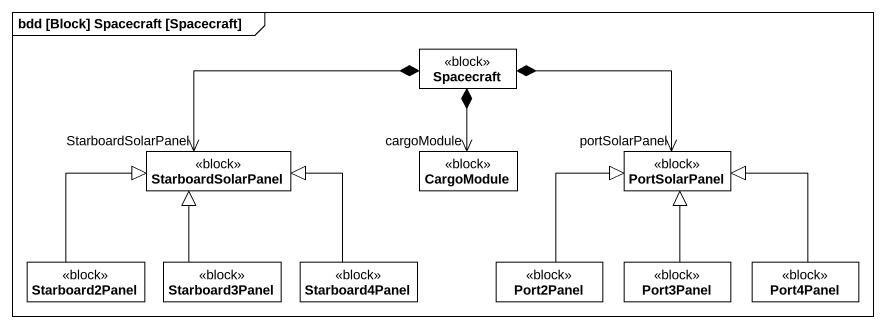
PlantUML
@startuml
mainframe bdd [Block] Spacecraft [Spacecraft]
hide circle
hide empty members
class Spacecraft <<block>>
class StarboardSolarPanel <<block>>
class CargoModule <<block>>
class PortSolarPanel <<block>>
class Starboard2Panel <<block>>
class Starboard3Panel <<block>>
class Starboard4Panel <<block>>
class Port2Panel <<block>>
class Port3Panel <<block>>
class Port4Panel <<block>>
Spacecraft *-left-> "StarboardSolarPanel" StarboardSolarPanel
Spacecraft *--> "cargoModule" CargoModule
Spacecraft *-right-> "portSolarPanel" PortSolarPanel
Starboard2Panel -up-|> StarboardSolarPanel
Starboard3Panel -up-|> StarboardSolarPanel
Starboard4Panel -up-|> StarboardSolarPanel
Port2Panel -up-|> PortSolarPanel
Port3Panel -up-|> PortSolarPanel
Port4Panel -up-|> PortSolarPanel
@enduml
